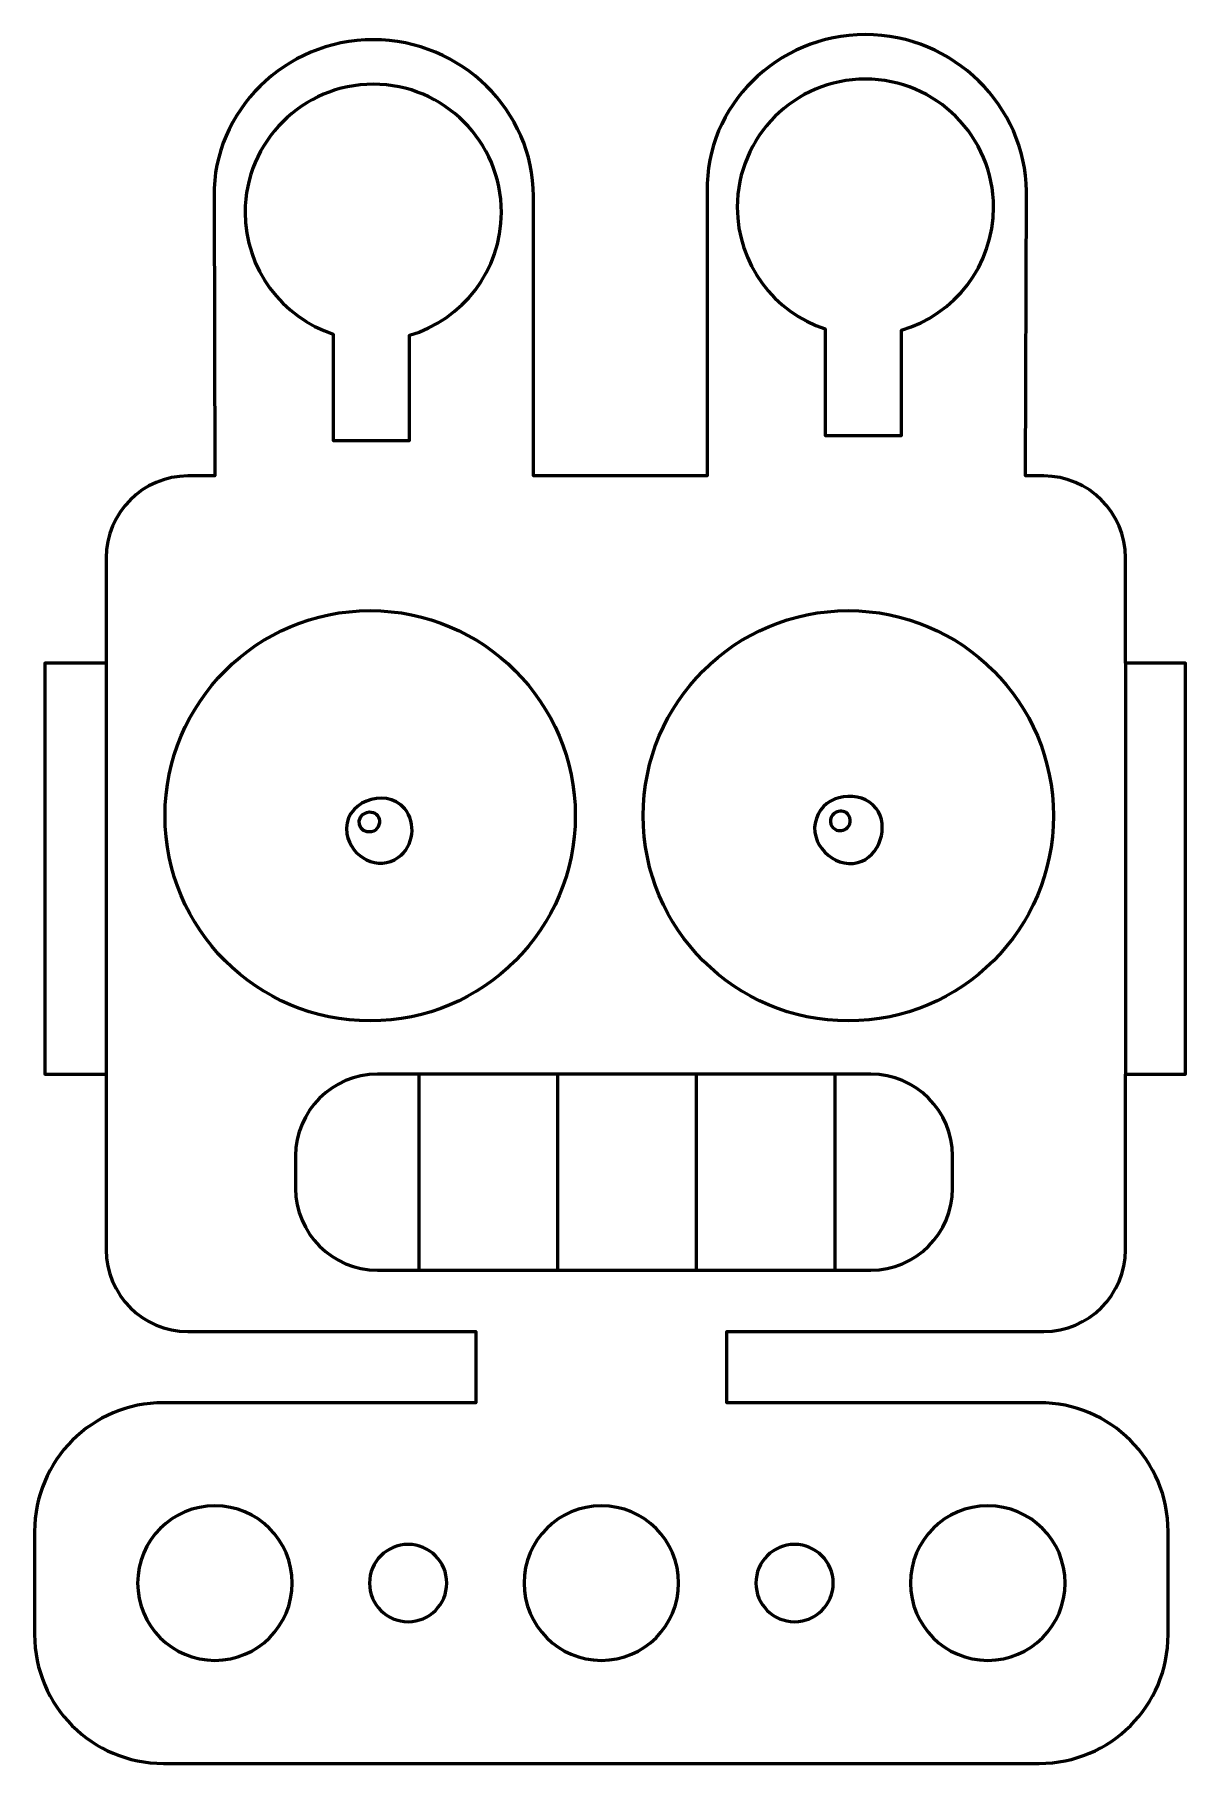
# Model space of a CAD drawing. Header units: centimetres. Extents: x -3.2 to 1.27, y -0.2 to 6.51.
import ezdxf

# ---------------------------------------------------------------- set-up
doc = ezdxf.new("R2010")
doc.units = ezdxf.units.CM
doc.header["$MEASUREMENT"] = 0
doc.layers.add('Layer 1', color=7, linetype='Continuous')

msp = doc.modelspace()

# ---------------------------------------------------------------- linework, layer by layer
at = {"layer": 'Layer 1', "lineweight": 53}
for points, knots in [([(0.7, -0.2), (0.7, -0.2), (-2.7, -0.2), (-2.7, -0.2), (-2.7, -0.2), (-2.97614, -0.2), (-3.2, 0.02386), (-3.2, 0.3), (-3.2, 0.3), (-3.2, 0.3), (-3.2, 0.7), (-3.2, 0.7), (-3.2, 0.7), (-3.2, 0.97614), (-2.97614, 1.2), (-2.7, 1.2), (-2.7, 1.2), (-2.7, 1.2), (-1.4875, 1.2), (-1.4875, 1.2), (-1.4875, 1.2), (-1.4875, 1.2), (-1.4875, 1.47633), (-1.4875, 1.47633), (-1.4875, 1.47633), (-1.4875, 1.47633), (-2.60488, 1.47633), (-2.60488, 1.47633), (-2.60488, 1.47633), (-2.77951, 1.47633), (-2.92237, 1.61919), (-2.92237, 1.79382), (-2.92237, 1.79382), (-2.92237, 1.79382), (-2.92237, 2.47512), (-2.92237, 2.47512), (-2.92237, 2.47512), (-2.92237, 2.47512), (-3.16032, 2.47512), (-3.16032, 2.47512), (-3.16032, 2.47512), (-3.16032, 2.47512), (-3.16032, 4.07073), (-3.16032, 4.07073), (-3.16032, 4.07073), (-3.16032, 4.07073), (-2.92237, 4.07073), (-2.92237, 4.07073), (-2.92237, 4.07073), (-2.92237, 4.07073), (-2.92237, 4.47934), (-2.92237, 4.47934), (-2.92237, 4.47934), (-2.92237, 4.65397), (-2.77951, 4.79685), (-2.60488, 4.79685), (-2.60488, 4.79685), (-2.60488, 4.79685), (-2.49996, 4.79685), (-2.49996, 4.79685), (-2.49996, 4.79685), (-2.49996, 4.79685), (-2.50343, 5.88326), (-2.50343, 5.88326), (-2.50343, 5.88326), (-2.50691, 6.21183), (-2.22857, 6.49017), (-1.8854, 6.49017), (-1.8854, 6.49017), (-1.54197, 6.49017), (-1.26364, 6.21183), (-1.26363, 5.88326), (-1.26363, 5.88326), (-1.26363, 5.88326), (-1.26362, 4.79685), (-1.26362, 4.79685), (-1.26362, 4.79685), (-1.26362, 4.79685), (-0.58977, 4.79685), (-0.58977, 4.79685), (-0.58977, 4.79685), (-0.58977, 4.79685), (-0.58921, 5.90161), (-0.58921, 5.90161), (-0.58921, 5.90161), (-0.59669, 6.23166), (-0.31837, 6.51001), (0.02479, 6.51001), (0.02479, 6.51001), (0.36824, 6.51001), (0.64656, 6.23166), (0.6506, 5.90161), (0.6506, 5.90161), (0.6506, 5.90161), (0.64659, 4.79685), (0.64659, 4.79685), (0.64659, 4.79685), (0.64659, 4.79685), (0.71723, 4.79685), (0.71723, 4.79685), (0.71723, 4.79685), (0.89187, 4.79685), (1.03473, 4.65397), (1.03473, 4.47934), (1.03473, 4.47934), (1.03473, 4.47934), (1.03473, 4.07073), (1.03473, 4.07073), (1.03473, 4.07073), (1.03473, 4.07073), (1.26714, 4.07073), (1.26714, 4.07073), (1.26714, 4.07073), (1.26714, 4.07073), (1.26714, 2.47512), (1.26714, 2.47512), (1.26714, 2.47512), (1.26714, 2.47512), (1.03473, 2.47512), (1.03473, 2.47512), (1.03473, 2.47512), (1.03473, 2.47512), (1.03473, 1.79382), (1.03473, 1.79382), (1.03473, 1.79382), (1.03473, 1.61919), (0.89187, 1.47633), (0.71723, 1.47633), (0.71723, 1.47633), (0.71723, 1.47633), (-0.5125, 1.47633), (-0.5125, 1.47633), (-0.5125, 1.47633), (-0.5125, 1.47633), (-0.5125, 1.2), (-0.5125, 1.2), (-0.5125, 1.2), (-0.5125, 1.2), (0.7, 1.2), (0.7, 1.2), (0.7, 1.2), (0.97614, 1.2), (1.2, 0.97614), (1.2, 0.7), (1.2, 0.7), (1.2, 0.7), (1.2, 0.3), (1.2, 0.3), (1.2, 0.3), (1.2, 0.02386), (0.97614, -0.2), (0.7, -0.2)], [0, 0, 0, 0, 0.025641, 0.025641, 0.025641, 0.025641, 0.0512821, 0.0512821, 0.0512821, 0.0512821, 0.0769231, 0.0769231, 0.0769231, 0.0769231, 0.1025641, 0.1025641, 0.1025641, 0.1025641, 0.1282051, 0.1282051, 0.1282051, 0.1282051, 0.1538462, 0.1538462, 0.1538462, 0.1538462, 0.1794872, 0.1794872, 0.1794872, 0.1794872, 0.2051282, 0.2051282, 0.2051282, 0.2051282, 0.2307692, 0.2307692, 0.2307692, 0.2307692, 0.2564103, 0.2564103, 0.2564103, 0.2564103, 0.2820513, 0.2820513, 0.2820513, 0.2820513, 0.3076923, 0.3076923, 0.3076923, 0.3076923, 0.3333333, 0.3333333, 0.3333333, 0.3333333, 0.3589744, 0.3589744, 0.3589744, 0.3589744, 0.3846154, 0.3846154, 0.3846154, 0.3846154, 0.4102564, 0.4102564, 0.4102564, 0.4102564, 0.4358974, 0.4358974, 0.4358974, 0.4358974, 0.4615385, 0.4615385, 0.4615385, 0.4615385, 0.4871795, 0.4871795, 0.4871795, 0.4871795, 0.5128205, 0.5128205, 0.5128205, 0.5128205, 0.5384615, 0.5384615, 0.5384615, 0.5384615, 0.5641026, 0.5641026, 0.5641026, 0.5641026, 0.5897436, 0.5897436, 0.5897436, 0.5897436, 0.6153846, 0.6153846, 0.6153846, 0.6153846, 0.6410256, 0.6410256, 0.6410256, 0.6410256, 0.6666667, 0.6666667, 0.6666667, 0.6666667, 0.6923077, 0.6923077, 0.6923077, 0.6923077, 0.7179487, 0.7179487, 0.7179487, 0.7179487, 0.7435897, 0.7435897, 0.7435897, 0.7435897, 0.7692308, 0.7692308, 0.7692308, 0.7692308, 0.7948718, 0.7948718, 0.7948718, 0.7948718, 0.8205128, 0.8205128, 0.8205128, 0.8205128, 0.8461538, 0.8461538, 0.8461538, 0.8461538, 0.8717949, 0.8717949, 0.8717949, 0.8717949, 0.8974359, 0.8974359, 0.8974359, 0.8974359, 0.9230769, 0.9230769, 0.9230769, 0.9230769, 0.9487179, 0.9487179, 0.9487179, 0.9487179, 1, 1, 1, 1]), ([(-2.8, 0.5), (-2.8, 0.66568), (-2.66568, 0.8), (-2.5, 0.8), (-2.5, 0.8), (-2.33432, 0.8), (-2.2, 0.66568), (-2.2, 0.5), (-2.2, 0.5), (-2.2, 0.33432), (-2.33432, 0.2), (-2.5, 0.2), (-2.5, 0.2), (-2.66568, 0.2), (-2.8, 0.33432), (-2.8, 0.5)], [0, 0, 0, 0, 0.2, 0.2, 0.2, 0.2, 0.4, 0.4, 0.4, 0.4, 0.6, 0.6, 0.6, 0.6, 1, 1, 1, 1]), ([(-1.3, 0.5), (-1.3, 0.66568), (-1.16568, 0.8), (-1, 0.8), (-1, 0.8), (-0.83432, 0.8), (-0.7, 0.66568), (-0.7, 0.5), (-0.7, 0.5), (-0.7, 0.33432), (-0.83432, 0.2), (-1, 0.2), (-1, 0.2), (-1.16568, 0.2), (-1.3, 0.33432), (-1.3, 0.5)], [0, 0, 0, 0, 0.2, 0.2, 0.2, 0.2, 0.4, 0.4, 0.4, 0.4, 0.6, 0.6, 0.6, 0.6, 1, 1, 1, 1]), ([(0.2, 0.5), (0.2, 0.66568), (0.33432, 0.8), (0.5, 0.8), (0.5, 0.8), (0.66568, 0.8), (0.8, 0.66568), (0.8, 0.5), (0.8, 0.5), (0.8, 0.33432), (0.66568, 0.2), (0.5, 0.2), (0.5, 0.2), (0.33432, 0.2), (0.2, 0.33432), (0.2, 0.5)], [0, 0, 0, 0, 0.2, 0.2, 0.2, 0.2, 0.4, 0.4, 0.4, 0.4, 0.6, 0.6, 0.6, 0.6, 1, 1, 1, 1]), ([(-1.9, 0.5), (-1.9, 0.58284), (-1.83284, 0.65), (-1.75, 0.65), (-1.75, 0.65), (-1.66716, 0.65), (-1.6, 0.58284), (-1.6, 0.5), (-1.6, 0.5), (-1.6, 0.41716), (-1.66716, 0.35), (-1.75, 0.35), (-1.75, 0.35), (-1.83284, 0.35), (-1.9, 0.41716), (-1.9, 0.5)], [0, 0, 0, 0, 0.2, 0.2, 0.2, 0.2, 0.4, 0.4, 0.4, 0.4, 0.6, 0.6, 0.6, 0.6, 1, 1, 1, 1]), ([(-0.4, 0.5), (-0.4, 0.58284), (-0.33284, 0.65), (-0.25, 0.65), (-0.25, 0.65), (-0.16716, 0.65), (-0.1, 0.58284), (-0.1, 0.5), (-0.1, 0.5), (-0.1, 0.41716), (-0.16716, 0.35), (-0.25, 0.35), (-0.25, 0.35), (-0.33284, 0.35), (-0.4, 0.41716), (-0.4, 0.5)], [0, 0, 0, 0, 0.2, 0.2, 0.2, 0.2, 0.4, 0.4, 0.4, 0.4, 0.6, 0.6, 0.6, 0.6, 1, 1, 1, 1])]:
    msp.add_open_spline(points, degree=3, knots=knots, dxfattribs=at)
at = {"layer": 'Layer 1', "color": 5, "lineweight": 53}
for points, knots in [([(-1.38795, 5.81987), (-1.38795, 5.59381), (-1.53866, 5.4031), (-1.74503, 5.34277), (-1.74503, 5.34277), (-1.74503, 5.34277), (-1.74503, 4.93425), (-1.74503, 4.93425), (-1.74503, 4.93425), (-1.74503, 4.93425), (-2.04115, 4.93425), (-2.04115, 4.93425), (-2.04115, 4.93425), (-2.04115, 4.93425), (-2.04115, 5.34764), (-2.04115, 5.34764), (-2.04115, 5.34764), (-2.23948, 5.41283), (-2.38257, 5.59953), (-2.38257, 5.81987), (-2.38257, 5.81987), (-2.38257, 6.09462), (-2.1599, 6.31729), (-1.88536, 6.31729), (-1.88536, 6.31729), (-1.61062, 6.31729), (-1.38795, 6.09462), (-1.38795, 5.81987)], [0, 0, 0, 0, 0.125, 0.125, 0.125, 0.125, 0.25, 0.25, 0.25, 0.25, 0.375, 0.375, 0.375, 0.375, 0.5, 0.5, 0.5, 0.5, 0.625, 0.625, 0.625, 0.625, 0.75, 0.75, 0.75, 0.75, 1, 1, 1, 1]), ([(0.52224, 5.83971), (0.52224, 5.61366), (0.37153, 5.42294), (0.16515, 5.36262), (0.16515, 5.36262), (0.16515, 5.36262), (0.16515, 4.9541), (0.16515, 4.9541), (0.16515, 4.9541), (0.16515, 4.9541), (-0.13095, 4.9541), (-0.13095, 4.9541), (-0.13095, 4.9541), (-0.13095, 4.9541), (-0.13095, 5.36748), (-0.13095, 5.36748), (-0.13095, 5.36748), (-0.32929, 5.43268), (-0.47237, 5.61938), (-0.47237, 5.83971), (-0.47237, 5.83971), (-0.47237, 6.11445), (-0.2497, 6.33713), (0.02482, 6.33713), (0.02482, 6.33713), (0.29958, 6.33713), (0.52224, 6.11445), (0.52224, 5.83971)], [0, 0, 0, 0, 0.125, 0.125, 0.125, 0.125, 0.25, 0.25, 0.25, 0.25, 0.375, 0.375, 0.375, 0.375, 0.5, 0.5, 0.5, 0.5, 0.625, 0.625, 0.625, 0.625, 0.75, 0.75, 0.75, 0.75, 1, 1, 1, 1]), ([(-1.10121, 3.47808), (-1.10121, 3.9178), (-1.45768, 4.27428), (-1.89742, 4.27428), (-1.89742, 4.27428), (-2.33716, 4.27428), (-2.69367, 3.9178), (-2.69367, 3.47808), (-2.69367, 3.47808), (-2.69367, 3.03834), (-2.33716, 2.68186), (-1.89742, 2.68186), (-1.89742, 2.68186), (-1.45768, 2.68186), (-1.10121, 3.03834), (-1.10121, 3.47808)], [0, 0, 0, 0, 0.2, 0.2, 0.2, 0.2, 0.4, 0.4, 0.4, 0.4, 0.6, 0.6, 0.6, 0.6, 1, 1, 1, 1]), ([(0.75488, 3.47808), (0.75488, 3.9178), (0.39841, 4.27428), (-0.04133, 4.27428), (-0.04133, 4.27428), (-0.48107, 4.27428), (-0.83756, 3.9178), (-0.83756, 3.47808), (-0.83756, 3.47808), (-0.83756, 3.03834), (-0.48107, 2.68186), (-0.04133, 2.68186), (-0.04133, 2.68186), (0.39841, 2.68186), (0.75488, 3.03834), (0.75488, 3.47808)], [0, 0, 0, 0, 0.2, 0.2, 0.2, 0.2, 0.4, 0.4, 0.4, 0.4, 0.6, 0.6, 0.6, 0.6, 1, 1, 1, 1]), ([(-1.78723, 3.31675), (-1.86621, 3.26016), (-1.97189, 3.31602), (-1.98754, 3.40837), (-1.98754, 3.40837), (-2.00789, 3.52811), (-1.84025, 3.59451), (-1.76328, 3.50522), (-1.76328, 3.50522), (-1.7169, 3.45135), (-1.72899, 3.35851), (-1.78723, 3.31675)], [0, 0, 0, 0, 0.25, 0.25, 0.25, 0.25, 0.5, 0.5, 0.5, 0.5, 1, 1, 1, 1]), ([(0.08257, 3.384), (0.06867, 3.3428), (0.03745, 3.30743), (-0.00489, 3.29619), (-0.00489, 3.29619), (-0.09726, 3.27163), (-0.20062, 3.37307), (-0.16504, 3.46746), (-0.16504, 3.46746), (-0.13618, 3.56421), (0.00753, 3.58233), (0.06619, 3.50682), (0.06619, 3.50682), (0.09303, 3.47223), (0.09645, 3.42519), (0.08257, 3.384)], [0, 0, 0, 0, 0.2, 0.2, 0.2, 0.2, 0.4, 0.4, 0.4, 0.4, 0.6, 0.6, 0.6, 0.6, 1, 1, 1, 1]), ([(-1.86286, 3.4666), (-1.86778, 3.48435), (-1.88614, 3.49778), (-1.91043, 3.49111), (-1.91043, 3.49111), (-1.95948, 3.47763), (-1.94269, 3.40548), (-1.8917, 3.4153), (-1.8917, 3.4153), (-1.86852, 3.41979), (-1.85725, 3.44638), (-1.86286, 3.4666)], [0, 0, 0, 0, 0.25, 0.25, 0.25, 0.25, 0.5, 0.5, 0.5, 0.5, 1, 1, 1, 1]), ([(-0.09576, 3.48702), (-0.08274, 3.4968), (-0.06422, 3.49966), (-0.05029, 3.49039), (-0.05029, 3.49039), (-0.03109, 3.4776), (-0.02853, 3.44856), (-0.04427, 3.43199), (-0.04427, 3.43199), (-0.05644, 3.41918), (-0.07784, 3.41643), (-0.09285, 3.42571), (-0.09285, 3.42571), (-0.10284, 3.43191), (-0.10931, 3.44302), (-0.11075, 3.45459), (-0.11075, 3.45459), (-0.11238, 3.46787), (-0.10636, 3.47906), (-0.09576, 3.48702)], [0, 0, 0, 0, 0.1666667, 0.1666667, 0.1666667, 0.1666667, 0.3333333, 0.3333333, 0.3333333, 0.3333333, 0.5, 0.5, 0.5, 0.5, 0.6666667, 0.6666667, 0.6666667, 0.6666667, 1, 1, 1, 1])]:
    msp.add_open_spline(points, degree=3, knots=knots, dxfattribs=at)
for points in [[(-2.92238, 4.07073), (-2.92238, 4.07073), (-2.92238, 2.47512), (-2.92238, 2.47512)], [(1.03473, 4.07073), (1.03473, 4.07073), (1.03473, 2.47512), (1.03473, 2.47512)], [(-1.86949, 2.47512), (-2.04411, 2.47512), (-2.18699, 2.33226), (-2.18699, 2.15763)], [(0.04603, 2.47512), (0.04603, 2.47512), (-1.86949, 2.47512), (-1.86949, 2.47512)], [(-1.70682, 1.71445), (-1.70682, 1.71445), (-1.70682, 2.47512), (-1.70682, 2.47512)], [(-1.16885, 1.71445), (-1.16885, 1.71445), (-1.16885, 2.47512), (-1.16885, 2.47512)], [(-0.63085, 1.71445), (-0.63085, 1.71445), (-0.63085, 2.47512), (-0.63085, 2.47512)], [(-0.09288, 1.71445), (-0.09288, 1.71445), (-0.09288, 2.47512), (-0.09288, 2.47512)], [(0.36353, 2.15763), (0.36353, 2.33226), (0.22065, 2.47512), (0.04603, 2.47512)], [(-2.18699, 2.15763), (-2.18699, 2.15763), (-2.18699, 2.03195), (-2.18699, 2.03195)], [(0.36353, 2.03195), (0.36353, 2.03195), (0.36353, 2.15763), (0.36353, 2.15763)], [(-2.18699, 2.03195), (-2.18699, 1.85732), (-2.04411, 1.71445), (-1.86949, 1.71445)], [(0.04603, 1.71445), (0.22065, 1.71445), (0.36353, 1.85732), (0.36353, 2.03195)], [(-1.86949, 1.71445), (-1.86949, 1.71445), (0.04603, 1.71445), (0.04603, 1.71445)]]:
    msp.add_open_spline(points, degree=3, dxfattribs=at)

doc.saveas('drawing.dxf')
